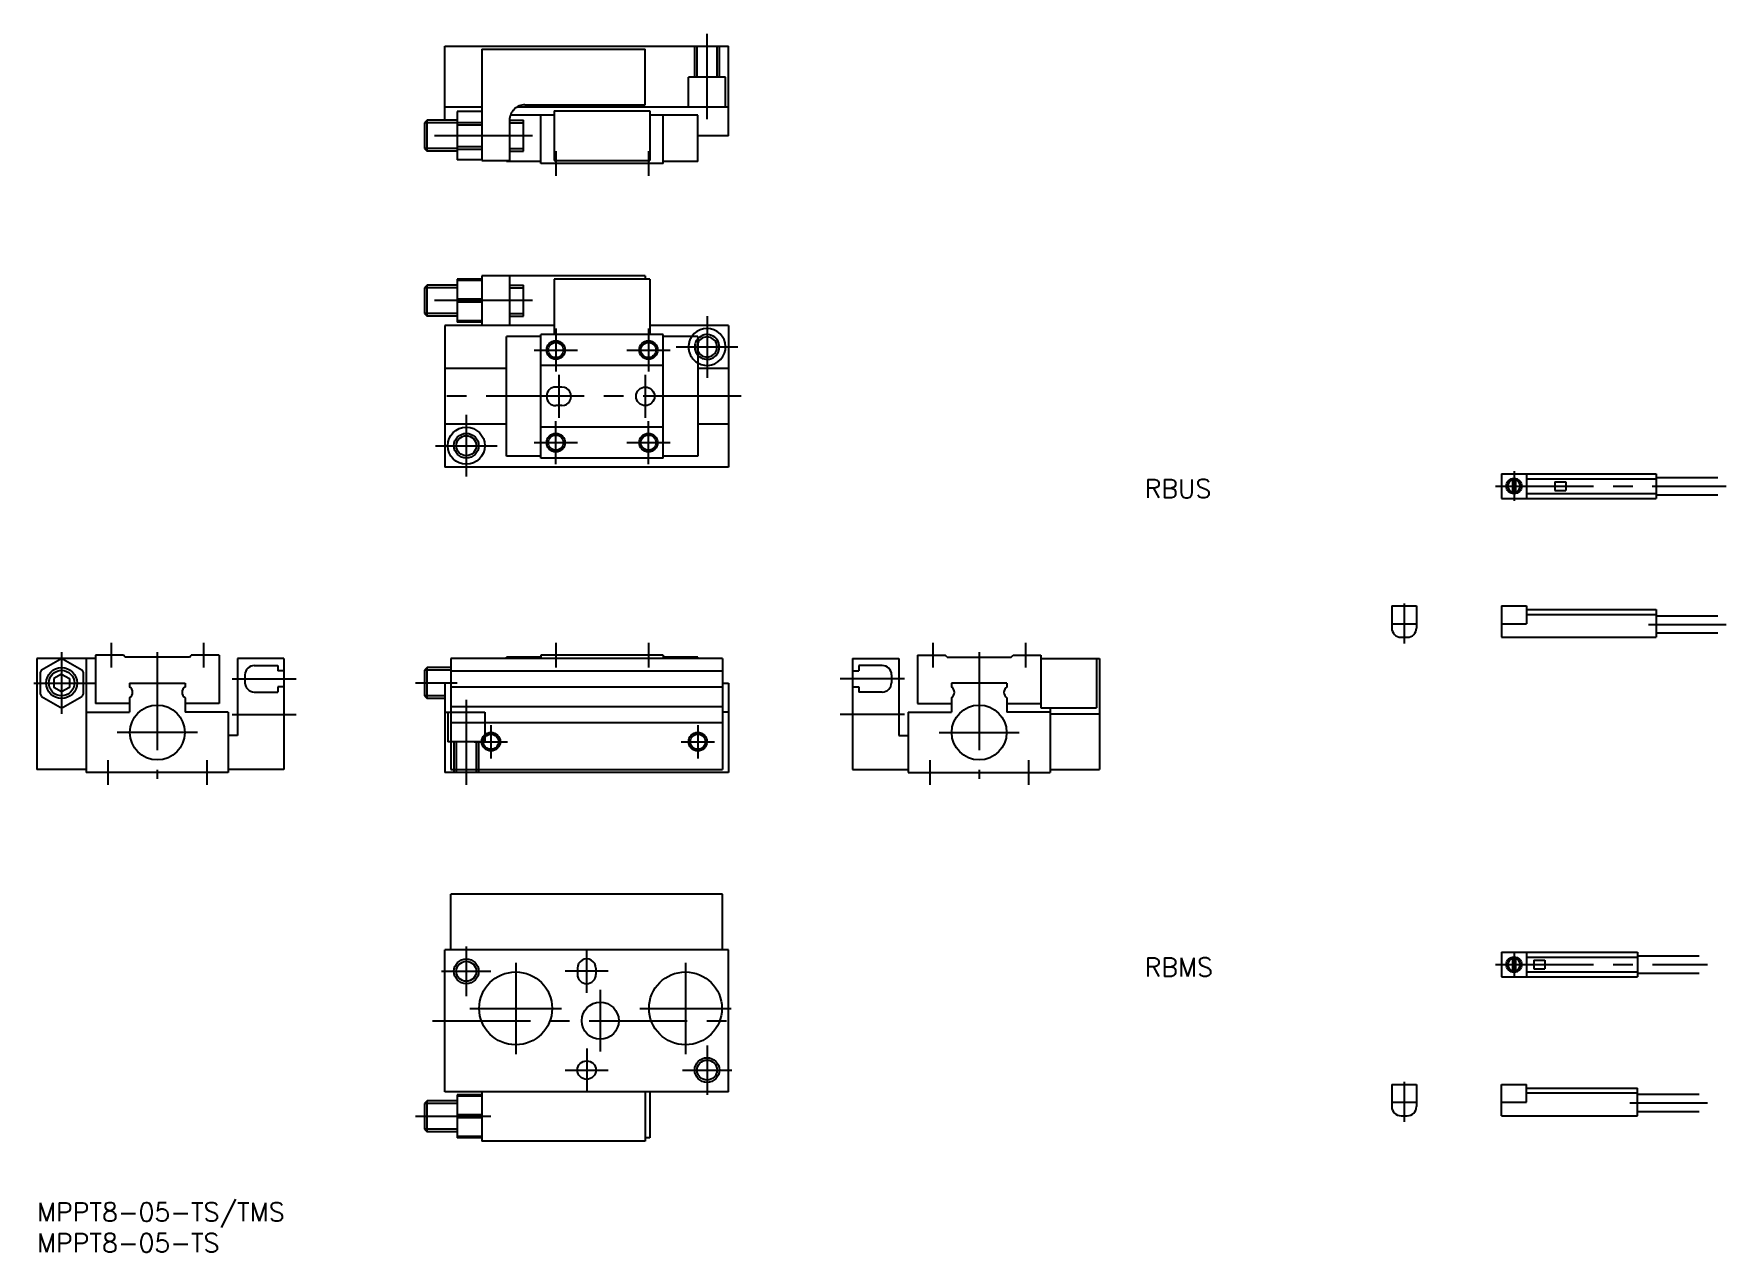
# Model space of a CAD drawing. Extents: x 0 to 274, y -8 to 189.
import ezdxf

# ---------------------------------------------------------------- set-up
doc = ezdxf.new("R2010")
doc.units = 0
doc.header["$LTSCALE"] = 0.5
doc.linetypes.add('CENTER', pattern=[50.8, 31.75, -6.35, 6.35, -6.35])
doc.linetypes.add('DASHED', pattern=[19.05, 12.7, -6.35])
for name, color, linetype in [('MSM_CENTER', 1, 'CENTER'), ('MSM_CONTINUOUS', 7, 'CONTINUOUS'), ('MSM_DASHED', 4, 'DASHED'), ('MSM_NARROW', 5, 'CONTINUOUS'), ('MSM_PART_NUMBER', 7, 'CONTINUOUS')]:
    doc.layers.add(name, color=color, linetype=linetype)
doc.styles.get("Standard").update_dxf_attribs({"font": 'txt.shx', "height": 3, "bigfont": 'bigfont.shx'})

# ---------------------------------------------------------------- blocks, each defined once
blk = doc.blocks.new('*U2')
at = {"layer": 'MSM_PART_NUMBER'}
blk.add_text('MPPT8-05-TS/TMS', height=3, dxfattribs=at).set_placement((0, -3))
blk = doc.blocks.new('*U3')
at = {"layer": 'MSM_PART_NUMBER'}
blk.add_text('MPPT8-05-TS', height=3, dxfattribs=at).set_placement((0, -8))
blk = doc.blocks.new('*U5')
at = {"layer": 'MSM_PART_NUMBER'}
blk.add_text('RBMS', height=3, dxfattribs=at).set_placement((179.42644, 36.67411))
blk = doc.blocks.new('*U6')
at = {"layer": 'MSM_PART_NUMBER'}
blk.add_text('RBUS', height=3, dxfattribs=at).set_placement((179.42644, 114.200919))

msp = doc.modelspace()

# ---------------------------------------------------------------- linework, layer by layer
at = {"layer": 'MSM_CENTER'}
for p, q in [((108.548788, 175.586657), (108.548788, 189.38666)), ((80.298788, 172.88666), (61.298788, 172.88666)), ((84.048788, 170.38666), (84.048788, 166.38666)), ((99.048788, 170.38666), (99.048788, 166.38666)), ((80.298788, 146.157684), (61.298788, 146.157684)), ((108.548788, 143.657684), (108.548788, 133.657684)), ((84.048788, 141.657684), (84.048788, 134.657684)), ((99.048788, 141.657684), (99.048788, 134.657684)), ((80.548788, 138.157684), (87.548788, 138.157684)), ((95.548788, 138.157684), (102.548788, 138.157684)), ((103.548788, 138.657684), (113.548788, 138.657684)), ((84.548788, 134.157684), (84.548788, 127.157684)), ((98.548788, 134.157684), (98.548788, 127.157684)), ((114.048788, 130.657684), (64.048788, 130.657684)), ((69.548788, 127.657684), (69.548788, 117.657684)), ((84.048788, 119.657684), (84.048788, 126.657684)), ((99.048788, 119.657684), (99.048788, 126.657684)), ((64.548788, 122.657684), (74.548788, 122.657684)), ((80.548788, 123.157684), (87.548788, 123.157684)), ((95.548788, 123.157684), (102.548788, 123.157684)), ((239.262163, 118.517241), (239.262163, 113.717241)), ((236.26216, 116.117241), (273.625849, 116.117241)), ((221.46875, 97.117241), (221.46875, 90.617241)), ((261.032045, 93.717239), (273.625849, 93.717239)), ((12, 90.698062), (12, 86.698062)), ((27, 90.698062), (27, 86.698062)), ((84.048788, 90.698062), (84.048788, 86.698062)), ((99.048788, 90.698062), (99.048788, 86.698062)), ((145.128779, 90.698062), (145.128779, 86.698062)), ((160.128779, 90.698062), (160.128779, 86.698062)), ((4, 89.198062), (4, 79.198062)), ((19.5, 89.184863), (19.5, 68.691661)), ((152.628779, 89.184863), (152.628779, 68.691661)), ((-0.5, 84.198062), (9.5, 84.198062)), ((31.60001, 84.898082), (42, 84.898082)), ((68.048788, 84.198062), (61.298788, 84.198062)), ((140.528769, 84.898082), (130.128779, 84.898082)), ((69.548788, 81.498065), (69.548788, 67.698062)), ((31.60001, 79.098079), (42, 79.098079)), ((73.548788, 77.398062), (73.548788, 71.998062)), ((107.048788, 77.398062), (107.048788, 71.998062)), ((140.528769, 79.098079), (130.128779, 79.098079)), ((26, 76.198062), (13, 76.198062)), ((70.848788, 74.698062), (76.248788, 74.698062)), ((104.348788, 74.698062), (109.748788, 74.698062)), ((146.128779, 76.198062), (159.128779, 76.198062)), ((11.5, 71.698062), (11.5, 67.698062)), ((27.5, 71.698062), (27.5, 67.698062)), ((144.628779, 71.698062), (144.628779, 67.698062)), ((160.628779, 71.698062), (160.628779, 67.698062)), ((69.548788, 41.5), (69.548788, 33.5)), ((77.548788, 38.900002), (77.548788, 24.1)), ((89.048788, 34), (89.048788, 41)), ((105.048788, 38.900002), (105.048788, 24.1)), ((236.28394, 38.590433), (270.625849, 38.590433)), ((239.262163, 40.590433), (239.262163, 36.590433)), ((65.548788, 37.5), (73.548788, 37.5)), ((92.548788, 37.5), (85.548788, 37.5)), ((91.248785, 34.5), (91.248785, 24.5)), ((70.148794, 31.5), (84.948782, 31.5)), ((97.648794, 31.5), (112.448782, 31.5)), ((64.048788, 29.5), (114.048788, 29.5)), ((89.048788, 25), (89.048788, 18)), ((108.548788, 25.5), (108.548788, 17.5)), ((85.548788, 21.5), (92.548788, 21.5)), ((104.548788, 21.5), (112.548788, 21.5)), ((221.46875, 19.590433), (221.46875, 13.090433)), ((73.548788, 14), (61.298788, 14)), ((258.032045, 16.190443), (270.625849, 16.190443))]:
    msp.add_line(p, q, dxfattribs=at)
at = {"layer": 'MSM_CONTINUOUS'}
for p, q in [((66.048788, 187.38666), (112.048788, 187.38666)), ((66.048788, 175.38666), (66.048788, 187.38666)), ((72.048788, 186.88666), (72.048788, 168.88666)), ((72.048788, 186.88666), (98.548788, 186.88666)), ((98.548788, 177.88666), (98.548788, 186.88666)), ((112.048788, 172.88666), (112.048788, 187.38666)), ((66.048788, 177.586657), (72.048788, 177.586657)), ((68.048788, 176.786654), (68.048788, 168.986666)), ((72.048788, 176.786654), (68.048788, 176.786654)), ((83.798788, 176.186663), (76.679785, 176.186663)), ((77.861792, 177.586657), (112.048788, 177.586657)), ((79.048788, 177.88666), (98.548788, 177.88666)), ((81.648794, 168.38666), (81.648794, 176.186663)), ((83.798788, 176.88666), (83.798788, 168.88666)), ((83.798788, 176.88666), (99.298788, 176.88666)), ((99.298788, 176.88666), (99.298788, 168.88666)), ((107.048788, 176.186663), (99.298788, 176.186663)), ((101.448782, 168.38666), (101.448782, 176.186663)), ((107.048788, 168.686663), (107.048788, 176.186663)), ((63.231788, 175.38666), (62.798788, 174.95366)), ((62.798788, 174.95366), (62.798788, 170.81966)), ((63.231788, 170.38666), (63.231788, 175.38666)), ((68.048788, 175.38666), (63.231788, 175.38666)), ((68.048788, 175.048663), (72.048788, 175.048663)), ((68.048788, 174.624667), (72.048788, 174.624667)), ((76.548788, 175.38666), (78.798788, 175.38666)), ((76.548788, 175.38666), (76.548788, 168.88666)), ((78.798788, 170.38666), (78.798788, 175.38666)), ((112.048788, 172.88666), (107.048788, 172.88666)), ((62.798788, 170.81966), (63.231788, 170.38666)), ((68.048788, 170.38666), (63.231788, 170.38666)), ((68.048788, 171.148653), (72.048788, 171.148653)), ((68.048788, 170.724657), (72.048788, 170.724657)), ((76.548788, 170.38666), (78.798788, 170.38666)), ((72.048788, 168.986666), (68.048788, 168.986666)), ((72.048788, 168.88666), (76.548788, 168.88666)), ((76.048788, 168.88666), (76.048788, 168.686663)), ((81.648794, 168.686663), (76.048788, 168.686663)), ((101.448782, 168.38666), (81.648794, 168.38666)), ((83.798788, 168.88666), (99.298788, 168.88666)), ((107.048788, 168.686663), (101.448782, 168.686663)), ((63.231788, 148.657684), (62.798788, 148.224684)), ((62.798788, 148.224684), (62.798788, 144.090684)), ((63.231788, 143.657684), (63.231788, 148.657684)), ((68.048788, 148.657684), (63.231788, 148.657684)), ((72.048788, 149.657684), (68.048788, 149.657684)), ((68.048788, 149.657684), (68.048788, 142.657684)), ((72.048788, 149.412689), (68.048788, 149.412689)), ((98.548788, 150.157684), (72.048788, 150.157684)), ((72.048788, 150.157684), (72.048788, 142.157684)), ((76.548788, 150.157684), (76.548788, 142.157684)), ((76.548788, 148.657684), (78.798788, 148.657684)), ((78.798788, 143.657684), (78.798788, 148.657684)), ((83.798788, 149.657684), (83.798788, 140.657684)), ((99.298788, 149.657684), (83.798788, 149.657684)), ((98.548788, 150.157684), (98.548788, 149.657684)), ((99.298788, 149.657684), (99.298788, 140.657684)), ((72.048788, 146.402679), (68.048788, 146.402679)), ((72.048788, 145.912689), (68.048788, 145.912689)), ((62.798788, 144.090684), (63.231788, 143.657684)), ((68.048788, 143.657684), (63.231788, 143.657684)), ((72.048788, 142.902679), (68.048788, 142.902679)), ((72.048788, 142.657684), (68.048788, 142.657684)), ((76.548788, 143.657684), (78.798788, 143.657684)), ((83.798788, 142.157684), (66.048788, 142.157684)), ((66.048788, 142.157684), (66.048788, 119.157684)), ((76.048788, 120.957687), (76.048788, 140.357681)), ((81.648788, 140.357681), (76.048788, 140.357681)), ((81.648788, 120.657684), (81.648788, 140.657684)), ((101.448788, 140.657684), (81.648788, 140.657684)), ((112.048788, 142.157684), (99.298788, 142.157684)), ((101.448788, 120.657684), (101.448788, 140.657684)), ((107.048788, 140.357681), (101.448788, 140.357681)), ((107.048788, 140.357681), (107.048788, 120.957687)), ((112.048788, 142.157684), (112.048788, 119.157684)), ((76.048788, 135.157684), (66.048788, 135.157684)), ((101.448788, 135.657684), (81.648788, 135.657684)), ((112.048788, 135.157684), (107.048788, 135.157684)), ((85.048788, 132.157684), (84.048788, 132.157684)), ((85.048788, 129.157684), (84.048788, 129.157684)), ((76.048788, 126.157684), (66.048788, 126.157684)), ((112.048788, 126.157684), (107.048788, 126.157684)), ((101.448788, 125.657684), (81.648788, 125.657684)), ((81.648788, 120.957687), (76.048788, 120.957687)), ((101.448788, 120.657684), (81.648788, 120.657684)), ((107.048788, 120.957687), (101.448788, 120.957687)), ((112.048788, 119.157684), (66.048788, 119.157684)), ((237.262163, 118.117241), (262.262163, 118.117241)), ((237.262163, 118.117241), (237.262163, 114.117241)), ((241.262155, 118.117241), (241.262155, 114.117241)), ((262.262163, 118.117241), (262.262163, 114.117241)), ((239.012163, 117.341991), (239.012163, 114.892491)), ((239.512163, 117.341991), (239.512163, 114.892491)), ((241.262155, 117.317241), (262.262163, 117.317241)), ((245.862162, 116.817241), (245.862162, 115.417231)), ((245.862162, 116.817241), (247.662165, 116.817241)), ((245.862162, 115.417231), (247.662165, 115.417231)), ((247.662165, 116.817241), (247.662165, 115.417231)), ((262.262163, 117.517231), (272.262163, 117.517231)), ((237.262163, 114.117241), (262.262163, 114.117241)), ((241.262155, 114.917231), (262.262163, 114.917231)), ((262.262163, 114.717241), (272.262163, 114.717241)), ((219.46875, 96.717239), (223.46875, 96.717239)), ((219.46875, 96.717239), (219.46875, 93.117241)), ((223.46875, 96.717239), (223.46875, 93.117241)), ((237.262163, 96.717239), (237.262163, 91.617241)), ((237.262163, 96.717239), (241.262155, 96.717239)), ((241.262155, 96.717239), (241.262155, 93.817246)), ((241.262155, 96.117241), (262.262163, 96.117241)), ((262.262163, 96.117241), (262.262163, 91.617241)), ((219.46875, 93.817246), (223.46875, 93.817246)), ((237.262163, 93.817246), (241.262155, 93.817246)), ((241.262155, 95.317246), (262.262163, 95.317246)), ((262.262163, 95.117241), (272.262163, 95.117241)), ((220.96875, 91.617241), (221.96875, 91.617241)), ((237.262163, 91.617241), (262.262163, 91.617241)), ((262.262163, 92.317246), (272.262163, 92.317246)), ((9.5, 88.198062), (0, 88.198062)), ((0, 88.198062), (0, 70.198062)), ((0.744999, 86.360254), (3.755008, 88.098059)), ((3.755005, 88.098064), (4.244995, 88.098064)), ((4.245009, 88.098062), (7.254992, 86.360272)), ((8, 88.198062), (8, 69.698062)), ((14, 88.698062), (9.5, 88.698062)), ((9.5, 88.698062), (9.5, 80.898059)), ((14.300011, 88.398059), (13.999995, 88.698075)), ((24.700012, 88.398059), (14.299988, 88.398059)), ((24.700013, 88.398059), (25.000007, 88.698053)), ((29.5, 88.698062), (25, 88.698062)), ((29.5, 88.698062), (29.5, 80.898059)), ((40, 88.198062), (32.5, 88.198062)), ((32.5, 88.198062), (32.5, 75.69807)), ((40, 88.198062), (40, 70.198062)), ((111.048789, 88.19807), (67.048788, 88.19807)), ((67.048788, 88.19807), (67.048788, 70.198062)), ((81.648788, 88.398067), (76.048788, 88.398067)), ((76.048788, 88.19807), (76.048788, 88.398067)), ((101.448788, 88.698062), (81.648788, 88.698062)), ((81.648788, 88.698062), (81.648788, 88.19807)), ((101.448788, 88.698062), (101.448788, 88.19807)), ((107.048788, 88.398067), (101.448788, 88.398067)), ((107.048788, 88.19807), (107.048788, 88.398067)), ((111.048788, 88.19807), (111.048788, 70.198062)), ((132.128779, 88.198062), (132.128779, 70.198062)), ((132.128779, 88.198062), (139.628779, 88.198062)), ((139.628779, 88.198062), (139.628779, 75.69807)), ((142.628779, 88.698062), (147.128779, 88.698062)), ((142.628779, 88.698062), (142.628779, 80.898059)), ((147.428783, 88.398059), (147.128779, 88.698064)), ((147.428782, 88.398059), (157.828776, 88.398059)), ((157.828786, 88.398059), (158.128785, 88.698059)), ((158.128779, 88.698062), (162.628779, 88.698062)), ((162.628779, 88.698062), (162.628779, 80.198062)), ((162.628779, 88.198062), (172.128779, 88.198062)), ((171.628779, 88.198062), (171.628779, 80.198062)), ((172.128779, 88.198062), (172.128779, 70.198062)), ((0.744987, 86.360267), (0.49999, 85.935872)), ((0.5, 85.935863), (0.5, 82.460261)), ((3.999997, 85.641455), (2.750003, 84.919758)), ((4.000011, 85.641454), (5.249992, 84.919765)), ((7.254999, 86.360265), (7.500004, 85.935857)), ((7.5, 85.935863), (7.5, 82.460261)), ((33.69998, 85.548091), (33.69998, 84.248073)), ((35.19998, 87.048091), (38.99997, 87.048091)), ((38.99997, 87.048091), (38.99997, 86.198085)), ((39.99997, 86.198085), (38.99997, 86.198085)), ((63.231788, 86.698062), (62.798788, 86.265062)), ((62.798788, 86.265062), (62.798788, 82.131062)), ((63.231788, 81.698062), (63.231788, 86.698062)), ((67.048788, 86.698062), (63.231788, 86.698062)), ((67.048788, 86.198085), (111.048788, 86.198085)), ((132.128809, 86.198085), (133.128809, 86.198085)), ((136.928799, 87.048091), (133.128809, 87.048091)), ((133.128809, 87.048091), (133.128809, 86.198085)), ((138.428799, 85.548091), (138.428799, 84.248073)), ((0.5, 82.460261), (0.744997, 82.035866)), ((2.75, 84.919765), (2.75, 83.476359)), ((3.999987, 82.754669), (2.750007, 83.476358)), ((5.250001, 83.476359), (4.000007, 82.754662)), ((5.25, 84.919765), (5.25, 83.476359)), ((7.500003, 82.460262), (7.255002, 82.03586)), ((15, 84.198062), (15, 83.564059)), ((15, 84.198062), (24, 84.198062)), ((24, 84.198062), (24, 83.564059)), ((35.19998, 82.748073), (38.99997, 82.748073)), ((38.99997, 83.598079), (38.99997, 82.748073)), ((39.99997, 83.598079), (38.99997, 83.598079)), ((67.048788, 84.198062), (66.048788, 84.198062)), ((66.048788, 84.198062), (66.048788, 69.698062)), ((67.048788, 83.598079), (111.048788, 83.598079)), ((111.048788, 84.198062), (112.048788, 84.198062)), ((112.048788, 84.198062), (112.048788, 69.698062)), ((132.128809, 83.598079), (133.128809, 83.598079)), ((133.128809, 83.598079), (133.128809, 82.748073)), ((136.928799, 82.748073), (133.128809, 82.748073)), ((157.128779, 84.198062), (148.128779, 84.198062)), ((148.128779, 84.198062), (148.128779, 83.564059)), ((157.128779, 84.198062), (157.128779, 83.564059)), ((0.745008, 82.035858), (3.754991, 80.298068)), ((3.755005, 80.29806), (4.244995, 80.29806)), ((4.244997, 80.298057), (7.255006, 82.035862)), ((8, 79.498065), (15, 79.498065)), ((15, 80.898059), (9.5, 80.898059)), ((15, 81.832065), (15, 79.498065)), ((24, 81.832065), (24, 79.498065)), ((29.5, 80.898059), (24, 80.898059)), ((31, 79.498065), (24, 79.498065)), ((31, 79.498065), (31, 69.698062)), ((62.798788, 82.131062), (63.231788, 81.698062)), ((66.048788, 81.698062), (63.231788, 81.698062)), ((66.048788, 79.498065), (67.048788, 79.498065)), ((67.048788, 80.398082), (111.048788, 80.398082)), ((112.048819, 79.498065), (111.048789, 79.498065)), ((141.128779, 79.498065), (148.128779, 79.498065)), ((141.128779, 79.498065), (141.128779, 69.698062)), ((142.628779, 80.898059), (148.128779, 80.898059)), ((148.128779, 81.832065), (148.128779, 79.498065)), ((157.128779, 81.832065), (157.128779, 79.498065)), ((157.128779, 80.898059), (162.628779, 80.898059)), ((164.128779, 79.498065), (157.128779, 79.498065)), ((162.628779, 80.198062), (171.628779, 80.198062)), ((164.128779, 80.198062), (164.128779, 69.698062)), ((67.048788, 77.798076), (111.048788, 77.798076)), ((164.128779, 79.198062), (172.128779, 79.198062)), ((32.49997, 75.69807), (31, 75.69807)), ((139.628809, 75.69807), (141.128779, 75.69807)), ((8, 70.198062), (0, 70.198062)), ((31, 69.698062), (8, 69.698062)), ((40, 70.198062), (31, 70.198062)), ((112.048788, 69.698062), (66.048788, 69.698062)), ((67.048788, 70.198062), (111.048789, 70.198062)), ((132.128779, 70.198062), (141.128779, 70.198062)), ((141.128779, 69.698062), (164.128779, 69.698062)), ((164.128779, 70.198062), (172.128779, 70.198062)), ((67.048788, 41), (67.048788, 50)), ((111.048788, 50), (67.048788, 50)), ((111.048788, 41), (111.048788, 50)), ((66.048788, 18), (66.048788, 41)), ((112.048788, 41), (66.048788, 41)), ((112.048788, 18), (112.048788, 41)), ((237.262163, 40.590433), (259.262163, 40.590433)), ((237.262163, 40.590433), (237.262163, 36.590433)), ((239.012163, 39.815183), (239.012163, 37.365683)), ((239.512163, 39.815183), (239.512163, 37.365683)), ((241.262171, 40.590433), (241.262171, 36.590433)), ((241.262171, 39.790433), (259.262163, 39.790433)), ((242.46216, 39.290433), (244.262163, 39.290433)), ((242.46216, 39.290433), (242.46216, 37.890433)), ((244.262163, 39.290433), (244.262163, 37.890433)), ((259.262163, 40.590433), (259.262163, 36.590433)), ((259.262163, 39.990433), (269.262171, 39.990433)), ((87.548788, 38), (87.548788, 37)), ((90.548788, 38), (90.548788, 37)), ((237.262163, 36.590433), (259.262163, 36.590433)), ((241.262171, 37.390433), (259.262163, 37.390433)), ((242.46216, 37.890433), (244.262163, 37.890433)), ((259.262163, 37.190433), (269.262171, 37.190433)), ((219.46875, 19.190443), (223.46875, 19.190443)), ((219.46875, 19.190443), (219.46875, 15.590433)), ((223.46875, 19.190443), (223.46875, 15.590433)), ((237.262163, 14.090433), (237.262163, 19.190443)), ((237.262163, 19.190443), (241.262171, 19.190443)), ((241.262171, 16.290433), (241.262171, 19.190443)), ((63.231788, 16.5), (62.798788, 16.067)), ((68.048788, 16.5), (63.231788, 16.5)), ((63.231788, 11.5), (63.231788, 16.5)), ((112.048788, 18), (66.048788, 18)), ((68.048788, 17.5), (68.048788, 10.5)), ((72.048788, 17.5), (68.048788, 17.5)), ((72.048788, 17.254999), (68.048788, 17.254999)), ((72.048788, 18), (72.048788, 10)), ((98.548788, 18), (98.548788, 10)), ((99.298788, 18), (99.298788, 10.5)), ((241.262171, 18.590433), (259.262163, 18.590433)), ((241.262171, 17.790443), (259.262163, 17.790443)), ((259.262163, 14.090433), (259.262163, 18.590433)), ((259.262163, 17.590433), (269.262171, 17.590433)), ((62.798788, 16.067), (62.798788, 11.933)), ((72.048788, 14.245001), (68.048788, 14.245001)), ((72.048788, 13.754999), (68.048788, 13.754999)), ((219.46875, 16.290433), (223.46875, 16.290433)), ((220.96875, 14.090433), (221.96875, 14.090433)), ((237.262163, 16.290433), (241.262171, 16.290433)), ((237.262163, 14.090433), (259.262163, 14.090433)), ((259.262163, 14.790443), (269.262171, 14.790443)), ((62.798788, 11.933), (63.231788, 11.5)), ((68.048788, 11.5), (63.231788, 11.5)), ((72.048788, 10.745001), (68.048788, 10.745001)), ((72.048788, 10.5), (68.048788, 10.5)), ((98.548788, 10), (72.048788, 10)), ((99.298788, 10.5), (98.548788, 10.5))]:
    msp.add_line(p, q, dxfattribs=at)
for centre, radius in [((84.048788, 138.157684), 1.2295), ((99.048788, 138.157684), 1.2295), ((98.548788, 130.657684), 1.5), ((69.548788, 122.657684), 3), ((69.548788, 122.657684), 1.621), ((84.048788, 123.157684), 1.2295), ((99.048788, 123.157684), 1.2295), ((239.262163, 116.117241), 1.25), ((4, 84.198062), 2.5), ((19.5, 76.198062), 4.45), ((152.628779, 76.198062), 4.45), ((73.548788, 74.698062), 1.2295), ((107.048788, 74.698062), 1.2295), ((69.548788, 37.5), 1.621), ((239.262163, 38.590433), 1.25), ((77.548788, 31.5), 5.9), ((105.048788, 31.5), 5.9), ((91.248785, 29.5), 3), ((89.048788, 21.5), 1.5), ((108.548788, 21.5), 1.621)]:
    msp.add_circle(centre, radius, dxfattribs=at)
for centre, radius, start, end in [((79.048788, 175.38666), 2.5, 90.000003, 180.000005), ((108.548788, 138.657684), 3, 239.999997, 145.4819617), ((108.548788, 138.657684), 1.621, 202.27809545, 157.72190455), ((84.048788, 130.657684), 1.5, 90.000003, 270.000001), ((85.048788, 130.657684), 1.5, 269.999997, 90.000003), ((239.262163, 116.117241), 1, 104.47752, 255.52249), ((239.262163, 116.117241), 1, 284.47751, 75.522488), ((220.96875, 93.117241), 1.5, 179.99999, 270), ((221.96875, 93.117241), 1.5, 270, 0), ((35.19998, 85.548091), 1.5, 90.000003, 180.00001), ((136.928799, 85.548091), 1.5, 359.99999, 89.999997), ((14.5, 82.698062), 0.999998, 300.002, 60.000398), ((24.5, 82.698062), 1, 120.001998, 240.002001), ((35.19998, 84.248073), 1.5, 180.00001, 270), ((136.928799, 84.248073), 1.5, 270, 359.99999), ((147.628779, 82.698062), 1, 299.997997, 59.997898), ((157.628779, 82.698062), 0.999998, 120.000003, 239.998012), ((89.048788, 38), 1.5, 0, 180.000005), ((239.262163, 38.590433), 1, 104.47751, 255.52249), ((239.262163, 38.590433), 1, 284.47751, 75.522488), ((89.048788, 37), 1.5, 180.000005, 0), ((220.96875, 15.590433), 1.5, 179.99999, 270), ((221.96875, 15.590433), 1.5, 270, 0)]:
    msp.add_arc(centre, radius, start, end, dxfattribs=at)
at = {"layer": 'MSM_DASHED'}
for p, q in [((106.548788, 182.38666), (106.548788, 187.38666)), ((106.927788, 182.38666), (106.927788, 187.38666)), ((110.169788, 182.38666), (110.169788, 187.38666)), ((110.548788, 182.38666), (110.548788, 187.38666)), ((111.548788, 182.38666), (105.548788, 182.38666)), ((105.548788, 177.586657), (105.548788, 182.38666)), ((111.548788, 177.586657), (111.548788, 182.38666)), ((66.548788, 79.498065), (66.548788, 74.698062)), ((67.048788, 79.498065), (72.548788, 79.498065)), ((72.548788, 79.498065), (72.548788, 74.698062)), ((72.548788, 74.698062), (66.548788, 74.698062)), ((67.548788, 74.698062), (67.548788, 69.698062)), ((67.927788, 74.698062), (67.927788, 69.698062)), ((71.169788, 74.698062), (71.169788, 69.698062)), ((71.548788, 74.698062), (71.548788, 69.698062))]:
    msp.add_line(p, q, dxfattribs=at)
for radius, start, end in [(3, 145.4819617, 240.000007), (2, 138.59037789, 221.40962211), (1.621, 157.72190455, 202.27809545)]:
    msp.add_arc((108.548788, 138.657684), radius, start, end, dxfattribs=at)
at = {"layer": 'MSM_NARROW'}
for p, q in [((68.048788, 174.95366), (62.798788, 174.95366)), ((76.548788, 174.95366), (78.798788, 174.95366)), ((68.048788, 170.81966), (62.798788, 170.81966)), ((76.548788, 170.81966), (78.798788, 170.81966)), ((68.048788, 148.224684), (62.798788, 148.224684)), ((76.548788, 148.224684), (78.798788, 148.224684)), ((68.048788, 144.090684), (62.798788, 144.090684)), ((76.548788, 144.090684), (78.798788, 144.090684)), ((67.048788, 86.265062), (62.798788, 86.265062)), ((66.048788, 82.131062), (62.798788, 82.131062)), ((68.048788, 16.067), (62.798788, 16.067)), ((68.048788, 11.933), (62.798788, 11.933))]:
    msp.add_line(p, q, dxfattribs=at)
for centre, radius in [((84.048788, 138.157684), 1.5), ((99.048788, 138.157684), 1.5), ((69.548788, 122.657684), 2), ((84.048788, 123.157684), 1.5), ((99.048788, 123.157684), 1.5), ((4, 84.198062), 2.067), ((73.548788, 74.698062), 1.5), ((107.048788, 74.698062), 1.5), ((69.548788, 37.5), 2), ((108.548788, 21.5), 2)]:
    msp.add_circle(centre, radius, dxfattribs=at)
msp.add_arc((108.548788, 138.657684), 2, 221.40962211, 138.59037789, dxfattribs=at)

# ---------------------------------------------------------------- block references
at = {"layer": 'MSM_CONTINUOUS'}
for name in ['*U6', '*U5', '*U2', '*U3']:
    msp.add_blockref(name, (0, 0), dxfattribs=at)

doc.saveas('drawing.dxf')
